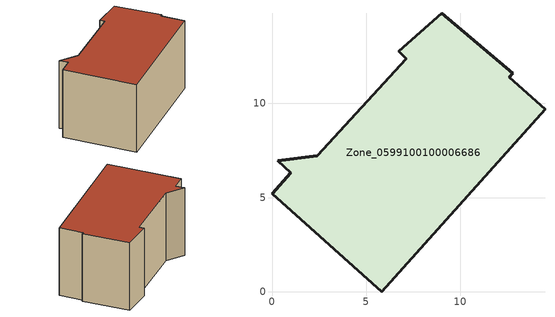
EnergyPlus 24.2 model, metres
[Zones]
Zone_0599100100006686
 floor ground (C_G): 6.74,12.78 9,14.79 12.79,11.61 12.6,11.4 14.5,9.7 5.83,0 0,5.21 1,6.33 0.29,6.96 2.41,7.22 7.13,12.39 z7.39
 wall outside (C_F): 5.83,0 14.5,9.7 12.6,11.4 12.79,11.61 9,14.79 6.74,12.78 7.13,12.39 2.41,7.22 0.29,6.96 1,6.33 0,5.21 5.83,0 z7.39:15.12
 roof outside (C_R): 9,14.79 6.74,12.78 7.13,12.39 2.41,7.22 0.29,6.96 1,6.33 0,5.21 5.83,0 14.5,9.7 12.6,11.4 12.79,11.61 z15.12
[BUILDING]
Pand.0599100100006686: North Axis=0; Terrain=City; Loads Convergence Tolerance Value=0.04; Temperature Convergence Tolerance Value=0.4; Solar Distribution=FullExterior; Maximum Number of Warmup Days=25; Minimum Number of Warmup Days=1
[Site:Location]
Rotterdam.The.Hague.AP_ZH_NLD Design_Conditions: Latitude=51.96; Longitude=4.45; Time Zone=1; Elevation=-4.5
[SITE:GROUNDTEMPERATURE:BUILDINGSURFACE]
18, 18, 18, 18, 18, 18, 18, 18, 18, 18, 18, 18
[MATERIAL] Thermal Absorptance=0.9; Solar Absorptance=0.7; Visible Absorptance=0.7
Name | Roughness | Thickness | Conductivity | Density | Specific Heat
G.TC.2006-2014 | MediumSmooth | 0.15 | 0.06 | 540 | 1210
F.TC.2006-2014 | Rough | 0.3 | 0.12 | 1920 | 840
R.TC.2006-2014 | MediumRough | 0.2 | 0.08 | 1500 | 1000
[CONSTRUCTION]
C_G: G.TC.2006-2014
C_F: F.TC.2006-2014
C_R: R.TC.2006-2014
[ZONE]
Zone_0599100100006686: Type=1; Multiplier=1; Ceiling Height=Autocalculate; Volume=Autocalculate; Floor Area=autocalculate; Part of Total Floor Area=Yes
[ZONEINFILTRATION:DESIGNFLOWRATE]
Infil_Zone_0599100100006686: Zone or ZoneList or Space or SpaceList=Zone_0599100100006686; Schedule=AlwaysOn; Design Flow Rate Calculation Method=Flow/Area; Flow Rate per Floor Area=0.0015; Constant Term Coefficient=1; Temperature Term Coefficient=0; Velocity Term Coefficient=0; Velocity Squared Term Coefficient=0
[HVACTEMPLATE:ZONE:IDEALLOADSAIRSYSTEM]
Zone_0599100100006686: Maximum Heating Supply Air Temperature=50; Minimum Cooling Supply Air Temperature=13; Maximum Heating Supply Air Humidity Ratio=0.0156; Minimum Cooling Supply Air Humidity Ratio=0.0077; Heating Limit=NoLimit; Cooling Limit=NoLimit; Dehumidification Control Type=ConstantSensibleHeatRatio; Cooling Sensible Heat Ratio=0.7; Dehumidification Setpoint=60; Humidification Control Type=None; Humidification Setpoint=30; Outdoor Air Method=None; Outdoor Air Flow Rate per Person=0.00944; Outdoor Air Flow Rate per Zone Floor Area=0; Outdoor Air Flow Rate per Zone=0; Demand Controlled Ventilation Type=None; Outdoor Air Economizer Type=NoEconomizer; Heat Recovery Type=None; Sensible Heat Recovery Effectiveness=0.7; Latent Heat Recovery Effectiveness=0.65
[ZONECONTROL:THERMOSTAT]
ThermostatControl_Zone_0599100100006686: Zone or ZoneList=Zone_0599100100006686; Control Type Schedule=DualSetpointControlType; Control 1=Thermostat_Zone_0599100100006686; Temperature Difference Between Cutout And Setpoint=0
[THERMOSTATSETPOINT:DUALSETPOINT]
Thermostat_Zone_0599100100006686: Heating Setpoint Temperature Schedule=HeatingSetpoint_Zone_0599100100006686; Cooling Setpoint Temperature Schedule=CoolingSetpoint_Zone_0599100100006686
[SCHEDULE:COMPACT]
HeatingSetpoint_Zone_0599100100006686: Through: 12/31, For: AllDays, Until: 24:00, 21
CoolingSetpoint_Zone_0599100100006686: Through: 12/31, For: AllDays, Until: 24:00, 24
DualSetpointControlType: Through: 12/31, For: AllDays, Until: 24:00, 4
AlwaysOn: Through: 12/31, For: AllDays, Until: 24:00, 1
